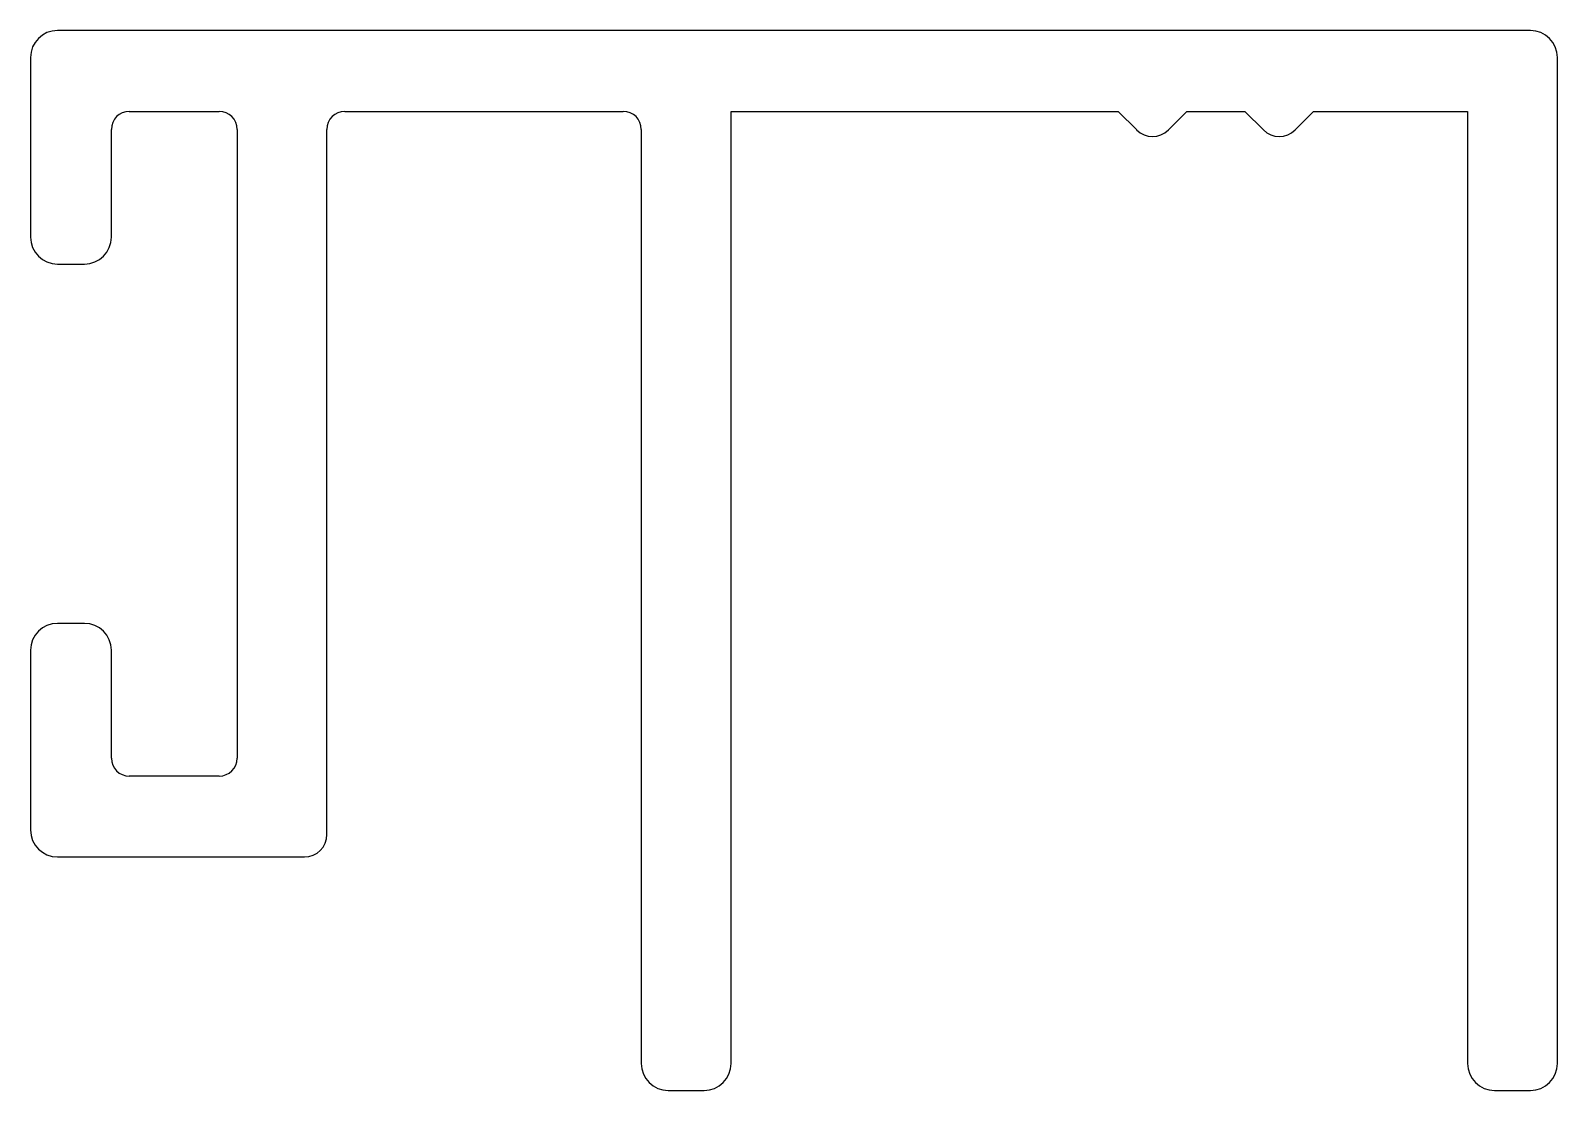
# Model space of a CAD drawing. Extents: x 642.2 to 659.2, y 646 to 657.8.
import ezdxf

# ---------------------------------------------------------------- set-up
doc = ezdxf.new("R2010")
doc.units = 0
doc.layers.get('0').update_dxf_attribs({"linetype": 'CONTINUOUS'})

msp = doc.modelspace()

# ---------------------------------------------------------------- linework, layer by layer
for p, q in [((658.902, 657.817), (642.502, 657.817)), ((642.202, 657.517), (642.202, 655.517)), ((659.202, 646.317), (659.202, 657.517)), ((643.302, 656.917), (644.302, 656.917)), ((645.702, 656.917), (648.802, 656.917)), ((650.002, 656.917), (654.312, 656.917)), ((650.002, 646.317), (650.002, 656.917)), ((654.518, 656.712), (654.312, 656.917)), ((654.871, 656.712), (655.077, 656.917)), ((655.077, 656.917), (655.723, 656.917)), ((655.928, 656.712), (655.723, 656.917)), ((656.282, 656.712), (656.487, 656.917)), ((656.487, 656.917), (658.202, 656.917)), ((658.202, 656.917), (658.202, 646.317)), ((643.102, 655.517), (643.102, 656.717)), ((644.502, 656.717), (644.502, 649.717)), ((645.502, 648.867), (645.502, 656.717)), ((649.002, 656.717), (649.002, 646.317)), ((642.502, 655.217), (642.802, 655.217)), ((642.802, 651.217), (642.502, 651.217)), ((642.202, 650.917), (642.202, 648.917)), ((643.102, 649.717), (643.102, 650.917)), ((644.302, 649.517), (643.302, 649.517)), ((642.502, 648.617), (645.252, 648.617)), ((649.302, 646.017), (649.702, 646.017)), ((658.502, 646.017), (658.902, 646.017))]:
    msp.add_line(p, q)
for centre, radius, start, end in [((642.502, 657.517), 0.3, 90, 180), ((658.902, 657.517), 0.3, 360, 90), ((643.302, 656.717), 0.2, 90, 180), ((644.302, 656.717), 0.2, 0, 90), ((645.702, 656.717), 0.2, 90, 180), ((648.802, 656.717), 0.2, 0, 90), ((654.694, 656.888), 0.25, 225, 315), ((656.105, 656.888), 0.25, 225, 315), ((642.502, 655.517), 0.3, 180, 270), ((642.802, 655.517), 0.3, 270, 0), ((642.502, 650.917), 0.3, 90, 180), ((642.802, 650.917), 0.3, 360, 90), ((643.302, 649.717), 0.2, 180, 270), ((644.302, 649.717), 0.2, 270, 0), ((642.502, 648.917), 0.3, 180, 270), ((645.252, 648.867), 0.25, 270, 0), ((649.302, 646.317), 0.3, 180, 270), ((649.702, 646.317), 0.3, 270, 0), ((658.502, 646.317), 0.3, 180, 270), ((658.902, 646.317), 0.3, 270, 360)]:
    msp.add_arc(centre, radius, start, end)

doc.saveas('drawing.dxf')
